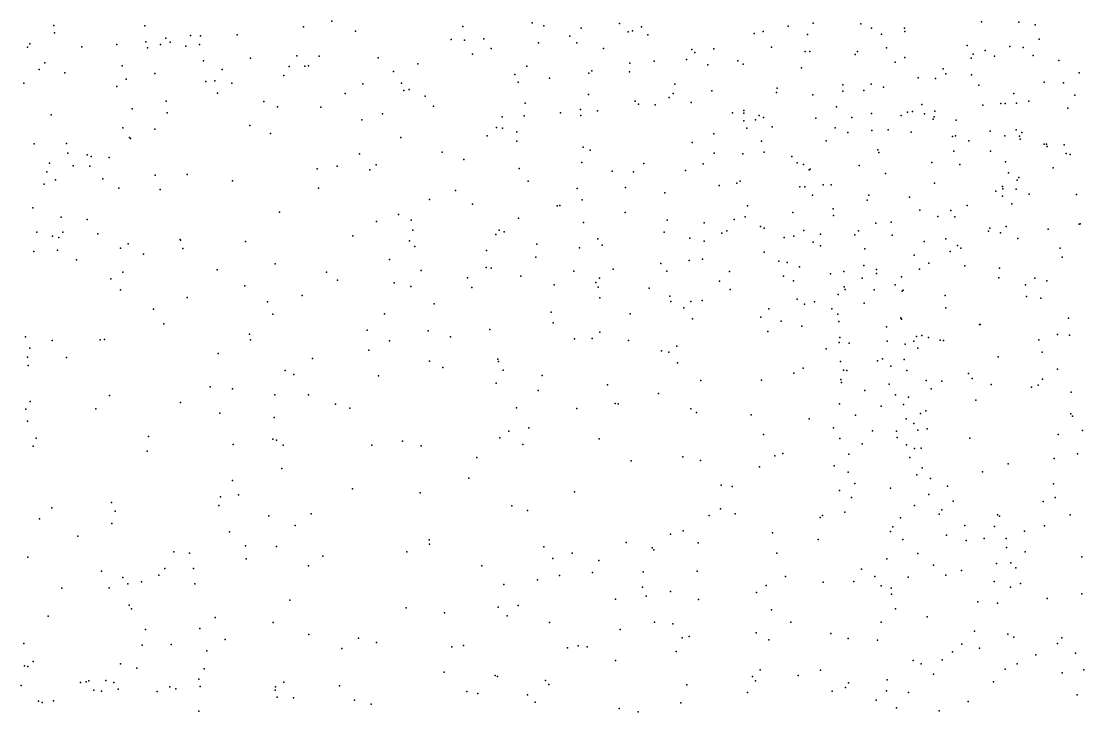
# Model space of a CAD drawing. Header units: metres. Extents: x -25 to 25, y -27.7 to 27.8.
# Drawn here: x 12.197 to 14.858, y 8.691 to 10.421 of the extents above; entities that cross this region are included whole.
import ezdxf

# ---------------------------------------------------------------- set-up
doc = ezdxf.new("R2010")
doc.units = ezdxf.units.M

msp = doc.modelspace()

# ---------------------------------------------------------------- linework, layer by layer
for p in [(12.2786, 10.4102, -6.4939), (12.5064, 10.4096, -11.9055), (12.9037, 10.4069, 17.9036), (12.975, 10.4208, -8.191), (13.303, 10.4074, -16.1923), (13.4765, 10.4171, -18.7278), (13.5058, 10.4095, 4.3593), (13.6949, 10.4149, -6.3949), (13.7501, 10.4067, 11.5147), (14.1172, 10.4084, -8.0532), (14.1798, 10.4159, 5.3102), (14.2997, 10.4142, -14.5998), (14.3267, 10.4035, 11.1832), (14.6017, 10.4191, -11.4215), (14.695, 10.4189, 11.8646), (14.7365, 10.4114, 7.4021), (12.2801, 10.3914, 10.4965), (12.5588, 10.378, -16.73), (12.6212, 10.3854, -7.3447), (12.6462, 10.3842, -10.002), (12.7375, 10.387, 9.3352), (13.0345, 10.396, 18.0378), (13.5706, 10.3832, -14.5429), (13.5993, 10.4033, -13.0005), (13.7172, 10.3943, 19.1656), (13.7277, 10.3964, 4.6348), (13.7661, 10.387, 11.1439), (14.0324, 10.3901, -17.5334), (14.0553, 10.3951, 5.7847), (14.1657, 10.3877, 5.5458), (14.351, 10.3886, -14.84), (14.4089, 10.4033, -8.8295), (14.4097, 10.3951, 6.6521), (12.2127, 10.356, -8.1384), (12.219, 10.3642, -6.7018), (12.349, 10.3563, 10.3462), (12.4362, 10.3629, -8.294), (12.5091, 10.3695, -11.4721), (12.5129, 10.3539, -21.8473), (12.5459, 10.3629, -11.0482), (12.5696, 10.3682, -9.1308), (12.6093, 10.358, -9.6082), (12.6438, 10.3624, -10.8277), (13.2741, 10.3751, -21.4109), (13.3071, 10.3734, -19.5811), (13.3555, 10.3767, 18.5424), (13.3739, 10.3522, 4.4295), (13.4922, 10.3669, 11.3962), (13.5885, 10.367, -12.5694), (13.6548, 10.3524, -6.0597), (13.9313, 10.3514, -12.2661), (14.0757, 10.3562, -17.1541), (14.3636, 10.3544, 11.713), (14.5655, 10.3604, -16.8274), (14.6726, 10.3574, -5.6098), (14.7063, 10.3548, 19.5219), (14.7462, 10.3756, 11.3319), (12.7708, 10.3286, -15.8003), (12.8871, 10.3342, 4.4676), (12.9433, 10.3333, -16.6417), (13.0907, 10.3294, -6.8501), (13.327, 10.3383, -14.851), (13.8632, 10.3248, 11.6128), (13.8764, 10.3497, 19.2881), (13.8836, 10.3423, -5.7239), (14.16, 10.3453, -5.5759), (14.1718, 10.3447, 6.3678), (14.2851, 10.3374, 14.9622), (14.2915, 10.3448, 4.0934), (14.4101, 10.33, 14.6841), (14.5755, 10.3281, 14.3822), (14.5811, 10.3384, 13.8376), (14.6111, 10.3473, 14.1536), (14.6347, 10.3333, 7.0782), (14.7309, 10.3354, 13.5331), (12.2419, 10.3003, 9.2069), (12.2559, 10.3165, 4.1768), (12.4496, 10.3088, 10.1136), (12.6533, 10.3215, -8.3073), (12.7005, 10.3003, -16.044), (12.8679, 10.3073, -7.4474), (12.907, 10.308, -19.2277), (12.9163, 10.3095, -7.2105), (13.19, 10.3145, -19.002), (13.463, 10.3085, -7.7093), (13.7207, 10.3155, -15.8517), (13.7823, 10.3207, -13.2759), (13.9162, 10.3113, 11.1129), (13.9914, 10.3216, -15.7079), (14.0047, 10.3133, -14.2044), (14.1506, 10.3042, 11.0931), (14.3852, 10.3181, -11.9446), (14.5055, 10.3019, 19.4898), (14.795, 10.3228, -16.9114), (12.3059, 10.2916, 3.758), (12.46, 10.2754, -16.5268), (12.5316, 10.2897, 9.309), (12.6817, 10.2715, 9.5199), (12.8547, 10.285, -8.0826), (13.1289, 10.2947, 18.1617), (13.4329, 10.2878, -6.4093), (13.52, 10.2782, 11.2536), (13.6186, 10.2911, 19.038), (13.6262, 10.2966, 4.4603), (13.7206, 10.2941, -21.0768), (14.4434, 10.2792, -14.494), (14.4866, 10.2776, -5.3897), (14.5122, 10.2889, -9.3545), (14.5769, 10.2867, 11.2517), (14.8462, 10.2915, 15.3158), (12.2039, 10.2661, -7.4111), (12.4364, 10.2574, -8.1022), (12.6597, 10.2698, 9.6726), (12.7245, 10.2661, 17.711), (13.0528, 10.2641, -16.3729), (13.1492, 10.2653, -19.4808), (13.1554, 10.2469, -7.7372), (13.1685, 10.2502, 3.9808), (13.4413, 10.2685, -6.1129), (13.834, 10.2633, 4.6754), (13.9263, 10.2463, 5.9984), (14.0901, 10.2532, 4.9652), (14.2547, 10.2458, -17.6359), (14.2548, 10.2619, -17.937), (14.3068, 10.2477, -8.1926), (14.3257, 10.263, -17.0945), (14.3562, 10.2555, -15.2651), (14.5953, 10.2606, -11.6696), (14.7586, 10.2684, 7.2299), (14.8068, 10.2667, 4.2555), (12.56, 10.2207, 17.5229), (12.6882, 10.2409, -7.9332), (12.8048, 10.22, 3.8676), (13.008, 10.2402, 3.9124), (13.209, 10.2335, 18.306), (13.618, 10.2376, -5.8329), (13.7346, 10.2206, -18.6197), (13.8192, 10.2301, -12.9928), (13.83, 10.2395, -12.502), (14.088, 10.2424, -13.8816), (14.179, 10.2367, 11.6721), (14.6828, 10.2395, 13.6861), (14.7206, 10.2207, -9.5929), (14.8355, 10.2359, 11.3153), (12.4749, 10.2011, -9.6961), (12.5622, 10.1914, 3.8247), (12.8389, 10.2062, -21.7661), (12.9475, 10.2058, -16.1755), (13.2291, 10.2084, -16.0113), (13.4592, 10.2152, 18.75), (13.5478, 10.1915, -14.7814), (13.5977, 10.1998, -19.4869), (13.6399, 10.1967, 11.1666), (13.7426, 10.2131, 19.1461), (13.7842, 10.2112, -14.558), (13.8745, 10.217, -7.7077), (13.9782, 10.1912, -18.414), (14.0068, 10.1907, -13.5102), (14.0069, 10.1972, 5.8266), (14.2384, 10.206, 19.3986), (14.4162, 10.193, -8.7868), (14.4288, 10.1946, -20.5905), (14.4522, 10.2124, -9.0671), (14.4849, 10.1956, -15.0231), (14.6049, 10.2108, 15.1657), (14.6505, 10.2146, 14.2829), (14.6614, 10.2149, 13.9219), (14.6895, 10.2155, -11.4864), (14.8179, 10.2029, -14.0219), (12.272, 10.1867, -6.3135), (13.0499, 10.1742, -15.7692), (13.1018, 10.1892, -7.3891), (13.4011, 10.181, -15.2922), (13.4568, 10.1839, -15.0874), (13.5986, 10.1849, 11.5034), (14.0066, 10.1713, 11.6653), (14.0362, 10.1736, 4.1029), (14.0453, 10.1843, 19.3155), (14.056, 10.18, 6.2858), (14.1868, 10.1777, 5.4303), (14.2771, 10.1797, 11.077), (14.3267, 10.1896, -17.3937), (14.4004, 10.1848, -8.4516), (14.4592, 10.1889, 14.7346), (14.4806, 10.1756, -17.6775), (14.4831, 10.1815, -20.3169), (14.538, 10.173, -17.9291), (12.4513, 10.1536, -10.1215), (12.532, 10.1507, 9.5457), (12.7699, 10.16, 4.4035), (12.8209, 10.1393, 17.7846), (13.3874, 10.155, 4.1098), (13.4023, 10.1531, -19.0718), (13.4384, 10.1438, -21.3804), (13.9313, 10.1387, -13.1756), (14.0142, 10.1528, -19.6111), (14.0777, 10.1563, 11.07), (14.2353, 10.1542, -5.3837), (14.2672, 10.1421, -20.8374), (14.3268, 10.1475, 11.679), (14.3679, 10.1489, -12.1555), (14.4258, 10.1431, -18.3173), (14.6235, 10.1453, -5.6484), (14.6883, 10.1484, -5.884), (14.7028, 10.1418, 14.0672), (12.2294, 10.114, -11.6811), (12.3105, 10.1148, 10.0843), (12.4682, 10.1294, -10.3711), (12.4703, 10.127, 17.369), (13.1477, 10.1293, -6.7945), (13.3637, 10.1341, 4.3165), (13.4384, 10.1202, 11.4267), (13.8772, 10.1167, 11.1329), (14.0511, 10.1203, -12.4722), (14.2126, 10.1209, 5.15), (14.5294, 10.1318, 11.7154), (14.5366, 10.1336, -17.1127), (14.5697, 10.1214, 3.982), (14.6605, 10.1338, 11.2029), (14.6965, 10.1329, 6.9768), (14.6985, 10.1258, -14.1769), (14.7589, 10.113, 15.1517), (14.7644, 10.1125, 13.7788), (14.8084, 10.1114, 7.1112), (12.3141, 10.09, 9.4073), (12.3622, 10.0858, -10.9134), (13.0445, 10.0885, -6.3843), (13.2512, 10.0928, -15.6733), (13.6043, 10.1053, -18.8994), (13.6219, 10.098, 4.3365), (13.932, 10.0901, 4.637), (14.0039, 10.0886, -15.4642), (14.0575, 10.0927, 4.7616), (14.342, 10.0988, 3.9647), (14.3446, 10.0917, 6.5442), (14.5324, 10.0955, -14.7353), (14.6244, 10.0955, 19.4769), (14.7664, 10.1072, 11.838), (14.8136, 10.0897, -6.3523), (14.8236, 10.0874, -7.0696), (12.2681, 10.0655, 2.843), (12.3273, 10.0582, -21.9711), (12.3689, 10.0579, 17.1944), (12.3723, 10.0824, 3.8752), (12.4173, 10.0794, -10.6517), (12.9878, 10.058, 4.3797), (13.0855, 10.0614, -6.5906), (13.3054, 10.0747, 18.5836), (13.6007, 10.0673, -7.6162), (13.7564, 10.0641, -15.6899), (13.9045, 10.0638, -5.726), (14.1266, 10.0819, -7.8378), (14.1402, 10.0658, 6.3824), (14.1561, 10.062, -13.6947), (14.2952, 10.0594, 19.3643), (14.4772, 10.0666, 11.1064), (14.5473, 10.062, -12.056), (14.6616, 10.0685, -17.6739), (12.2614, 10.0438, 3.2488), (12.5322, 10.0355, 3.8822), (12.6122, 10.0368, -21.9293), (12.9383, 10.0507, 3.8981), (13.0697, 10.0484, 18.1163), (13.4438, 10.0518, -19.3133), (13.6772, 10.0456, 19.0776), (13.7301, 10.0435, 11.6285), (13.8602, 10.0471, 6.039), (14.1706, 10.0488, 5.5269), (14.1726, 10.0505, 11.6721), (14.3614, 10.039, -19.9064), (14.6695, 10.0407, -6.0904), (14.7811, 10.0532, -6.732), (12.2549, 10.0131, 3.9928), (12.2826, 10.0238, -11.1368), (12.4018, 10.026, 9.8642), (12.7263, 10.0209, 3.882), (13.4666, 10.0205, 4.1542), (13.7106, 10.0044, -14.7472), (13.9448, 10.009, -7.7), (13.9892, 10.0156, -12.9708), (13.9974, 10.02, -12.7549), (14.147, 10.0057, 3.9471), (14.1593, 10.0062, -14.2894), (14.205, 10.0111, -18.5736), (14.2254, 10.0113, -14.0625), (14.4844, 10.0149, 19.41), (14.654, 10.0066, 15.0344), (14.6913, 10.0228, 6.8575), (14.6954, 10.0296, -9.4923), (12.4414, 10.0026, 9.672), (12.545, 9.999, 4.2507), (12.9416, 10.003, 17.8922), (13.2846, 9.9968, -7.1059), (13.5892, 10.002, -14.9859), (13.8086, 9.9913, 19.1804), (14.1787, 9.9848, -15.244), (14.3198, 9.9848, 11.0629), (14.4212, 9.9801, -8.8483), (14.6376, 9.9948, -17.2435), (14.654, 9.983, 11.1711), (14.6555, 10.0009, -18.3741), (14.6882, 10.0005, 14.4618), (14.721, 9.9875, -6.5226), (14.8399, 9.9865, 7.0046), (12.2265, 9.9534, 10.0185), (13.2198, 9.9742, 18.488), (13.3269, 9.9625, 4.1978), (13.5391, 9.9582, -15.3125), (13.5455, 9.9594, -6.0941), (13.6018, 9.9737, 4.0748), (14.0156, 9.9587, -18.6645), (14.2305, 9.9512, 5.4079), (14.3155, 9.9729, -12.3769), (14.5656, 9.9596, 14.8732), (14.6773, 9.9635, 11.7761), (12.2973, 9.9301, -9.8936), (12.8442, 9.9422, 17.7255), (13.1414, 9.9369, 3.9425), (13.4424, 9.9272, 11.4036), (13.7095, 9.9417, -19.049), (14.0103, 9.9311, 19.2666), (14.1294, 9.9414, 11.1194), (14.231, 9.9344, -13.8594), (14.4473, 9.9478, -9.164), (14.4922, 9.9321, -18.6106), (14.5253, 9.9465, 3.8284), (14.5346, 9.9305, -5.8176), (12.3623, 9.924, 3.9418), (13.0867, 9.9188, 18.2721), (13.1734, 9.9227, -6.2665), (13.6054, 9.9165, 11.5042), (13.8149, 9.9229, 3.9134), (13.9075, 9.916, -5.9277), (13.9824, 9.9238, 5.8033), (14.048, 9.9064, 6.3286), (14.0574, 9.9027, -13.1959), (14.3373, 9.9153, -15.1227), (14.3752, 9.9174, 6.5214), (14.6223, 9.9025, 14.7165), (14.6633, 9.9066, -6.9581), (14.7684, 9.8998, 19.486), (14.8465, 9.9122, -17.5369), (14.849, 9.9137, -12.0908), (12.236, 9.8927, -11.3452), (12.2752, 9.8821, 9.839), (12.291, 9.8795, -10.7145), (12.3013, 9.8925, 3.7033), (12.3887, 9.8885, 2.7217), (12.5948, 9.8743, 3.136), (12.596, 9.8728, 17.3028), (13.0273, 9.8835, 18.1235), (13.1778, 9.8972, -21.8136), (13.3853, 9.887, 18.8756), (13.3943, 9.8971, -21.6369), (13.4064, 9.8935, -7.4296), (13.6409, 9.8758, 19.1209), (13.8072, 9.8926, 11.3148), (13.871, 9.8775, -15.5123), (13.9513, 9.8903, -14.5643), (13.9642, 9.8961, 11.2695), (14.108, 9.879, -5.7625), (14.1319, 9.8825, -19.5627), (14.1565, 9.8964, 5.6085), (14.1988, 9.8878, 4.7116), (14.2844, 9.8855, 19.3278), (14.2935, 9.896, 3.7996), (14.3779, 9.8847, -20.7284), (14.5125, 9.8756, -14.9539), (14.6194, 9.895, 6.6117), (14.649, 9.8905, -12.1789), (14.693, 9.8762, -7.2332), (12.2881, 9.8476, -10.2699), (12.4456, 9.8522, 4.0061), (12.4646, 9.8633, 3.3623), (12.602, 9.8517, 3.9306), (12.7586, 9.8694, 17.5318), (13.1695, 9.871, -6.5025), (13.183, 9.8562, 3.252), (13.3621, 9.8464, 3.3667), (13.4886, 9.8628, 19.0131), (13.5948, 9.8536, 3.8524), (13.6522, 9.8602, -21.2902), (13.9073, 9.8703, 11.5067), (14.1802, 9.8671, -13.5659), (14.1987, 9.8578, 11.6117), (14.3092, 9.8511, 11.2139), (14.4582, 9.8692, -8.3859), (14.5415, 9.8592, -14.7358), (14.5502, 9.8524, -6.1939), (14.799, 9.8524, -14.0682), (12.229, 9.8437, 2.5066), (12.3356, 9.823, 16.9816), (12.5033, 9.8373, 17.1593), (13.119, 9.8237, 18.4368), (13.4859, 9.8299, -15.5278), (13.8693, 9.8218, 2.6097), (13.903, 9.825, 2.0811), (14.0579, 9.8424, 11.4105), (14.0941, 9.8196, 2.4067), (14.4335, 9.8347, -20.0553), (14.5232, 9.8437, 6.4916), (14.804, 9.8297, 3.9113), (12.4516, 9.7924, 3.586), (12.6877, 9.7984, 3.3537), (12.8331, 9.813, -21.9545), (12.9615, 9.7922, 3.9274), (13.1987, 9.7967, 3.0225), (13.3615, 9.8038, 3.6935), (13.374, 9.8022, -6.9686), (13.5808, 9.795, 3.6476), (13.6791, 9.7995, -6.1975), (13.7984, 9.8137, 3.727), (13.8137, 9.795, 19.2512), (13.9709, 9.7938, 6.1978), (14.1155, 9.8164, -14.4122), (14.1458, 9.8057, -20.954), (14.2568, 9.7939, 6.3628), (14.3067, 9.8092, -19.7156), (14.3388, 9.7987, -8.0524), (14.4461, 9.7998, -5.9718), (14.4698, 9.8146, -20.3247), (14.5598, 9.8085, -6.483), (14.6469, 9.8025, -14.2764), (12.4213, 9.7756, 4.0061), (12.9889, 9.7724, 3.4394), (13.1309, 9.7656, 3.9644), (13.315, 9.7782, -6.7087), (13.4484, 9.7819, 4.1257), (13.6356, 9.7666, 3.2262), (13.6451, 9.7775, -14.9765), (13.9456, 9.7699, -6.1076), (14.1056, 9.7826, -5.958), (14.1309, 9.7704, 4.5399), (14.2237, 9.788, -18.8262), (14.3032, 9.7772, -5.6923), (14.339, 9.7886, 11.4495), (14.4017, 9.7806, -8.9979), (14.6454, 9.7783, 11.6742), (14.7349, 9.7774, 14.6289), (14.7657, 9.7702, -7.6041), (12.4458, 9.7483, -21.986), (12.7569, 9.7583, 4.0565), (13.173, 9.7566, 3.5958), (13.3256, 9.7538, 18.9526), (13.5318, 9.7602, -7.5552), (13.6417, 9.7545, -15.7379), (13.7695, 9.7519, 2.2782), (13.9723, 9.7485, -19.0116), (14.2577, 9.7554, -14.0498), (14.2602, 9.7487, -19.376), (14.3328, 9.7484, -12.5449), (14.3856, 9.7604, 3.6164), (14.4027, 9.7448, 5.2083), (14.4058, 9.7472, 6.3582), (14.7122, 9.7609, 19.4475), (12.613, 9.729, 17.1655), (12.8137, 9.7178, 17.5124), (12.9003, 9.7341, 17.7552), (13.2311, 9.7127, 4.0134), (13.6462, 9.7278, 2.6255), (13.8209, 9.7325, -21.1426), (13.8238, 9.7189, 2.9689), (13.8735, 9.7187, -14.6891), (13.9022, 9.7214, 4.3699), (14.1398, 9.7245, 19.326), (14.1586, 9.7118, 3.5433), (14.1832, 9.718, 2.0358), (14.2424, 9.7363, -13.776), (14.308, 9.7146, 5.5234), (14.5106, 9.7342, -18.8289), (14.7143, 9.731, 6.4045), (14.7503, 9.7272, 14.7908), (12.528, 9.6997, 17.0203), (12.8269, 9.6867, 3.6995), (13.1071, 9.6875, 2.8496), (13.5244, 9.6918, 19.1707), (13.7217, 9.6878, -7.6574), (13.8562, 9.703, 3.4538), (14.0689, 9.7006, 5.8794), (14.2266, 9.7003, -19.1715), (14.242, 9.6867, 2.252), (14.5121, 9.7026, -9.3274), (12.5543, 9.6628, 2.6066), (13.5289, 9.6653, -21.6335), (13.8781, 9.6752, 3.1838), (14.0495, 9.6799, 2.8668), (14.0998, 9.6696, -13.0885), (14.2443, 9.6688, -20.8127), (14.3996, 9.678, 19.3701), (14.401, 9.6743, -20.5463), (14.597, 9.6611, 6.296), (14.5984, 9.6615, -1.6929), (14.8195, 9.677, -9.5398), (12.7688, 9.6373, 17.3022), (13.0637, 9.6469, 18.5721), (13.2164, 9.6451, 18.9167), (13.3706, 9.6484, 4.1143), (13.6456, 9.6417, 19.2625), (14.0663, 9.6436, -7.8196), (14.1518, 9.6574, -13.4), (14.3637, 9.6554, -18.959), (14.4526, 9.6333, -19.8281), (14.7917, 9.6359, -13.9606), (14.8219, 9.6341, -1.1083), (12.2077, 9.63, 4.107), (12.2745, 9.6207, 16.6953), (12.3944, 9.6227, 16.8125), (12.4053, 9.6237, 4.0946), (12.7709, 9.6224, 2.6754), (13.1193, 9.6205, 18.7621), (13.2722, 9.6299, 2.7207), (13.5828, 9.6251, 2.425), (13.6271, 9.6262, 4.2333), (13.7174, 9.6214, 2.1096), (13.8385, 9.6069, -15.3713), (14.2454, 9.6163, 5.7341), (14.2471, 9.629, 2.5045), (14.2703, 9.6148, -14.9871), (14.3652, 9.6192, -6.3373), (14.411, 9.6116, 4.8662), (14.432, 9.6196, -20.0813), (14.4389, 9.6314, 5.0557), (14.4694, 9.6282, 3.3936), (14.4982, 9.6218, -19.5227), (14.5065, 9.6213, -7.0427), (14.7451, 9.6225, -12.2973), (12.2128, 9.5792, -10.7915), (12.2186, 9.6019, -10.3008), (12.6902, 9.5883, 17.0861), (13.0677, 9.5966, 4.0142), (13.8004, 9.5951, -14.8572), (13.8184, 9.5916, 19.3317), (14.2126, 9.5999, 3.1263), (14.4426, 9.6018, -6.6566), (14.6432, 9.5804, -19.1816), (14.754, 9.5916, -18.9964), (12.2147, 9.5583, -11.4168), (12.3101, 9.5781, 2.4408), (12.9266, 9.5759, 18.0434), (13.2198, 9.5693, 4.0702), (13.2529, 9.5534, 19.036), (13.3903, 9.574, -6.607), (13.392, 9.5683, 19.1626), (13.8408, 9.5652, 4.3269), (14.2488, 9.5684, 4.5799), (14.3411, 9.5702, -8.1585), (14.3536, 9.5748, -1.7759), (14.3746, 9.5566, 2.0066), (14.4078, 9.5736, 6.1199), (12.8581, 9.5457, 17.5252), (12.8794, 9.5358, 17.6924), (13.0919, 9.5328, 2.6281), (13.4037, 9.547, -6.826), (13.5014, 9.5334, -7.4132), (14.1316, 9.5389, 4.4624), (14.1555, 9.5517, 19.4024), (14.2565, 9.547, -14.09), (14.2647, 9.5461, 2.8662), (14.4149, 9.546, -8.8869), (14.5695, 9.5383, -7.603), (14.5782, 9.5261, -14.3168), (14.7921, 9.5493, 3.4779), (12.6699, 9.5053, 4.0734), (12.7263, 9.5002, -22.0145), (13.3864, 9.5139, 2.5085), (13.6651, 9.5104, -6.455), (13.8992, 9.5205, -15.055), (14.0508, 9.522, -20.9174), (14.2497, 9.5238, -13.8134), (14.2511, 9.5158, 1.7201), (14.3704, 9.512, 19.4167), (14.4635, 9.5208, 5.3161), (14.4761, 9.5, -7.4014), (14.5022, 9.5196, -12.4578), (14.626, 9.5106, -19.7192), (14.7272, 9.5039, -0.9544), (14.7437, 9.509, -7.8668), (14.7549, 9.5241, -1.8371), (12.4182, 9.4836, 16.6424), (12.8319, 9.4852, 17.2399), (12.9166, 9.4852, 4.0385), (13.4919, 9.496, 19.2604), (13.7925, 9.4884, -21.1828), (14.3094, 9.4956, 5.8969), (14.3865, 9.485, 2.282), (14.4189, 9.4795, -8.5163), (14.8265, 9.4916, -13.5684), (12.2086, 9.4488, -11.1218), (12.2195, 9.4684, 4.1406), (12.3842, 9.4495, 4.1452), (12.5962, 9.4658, 16.7514), (12.9844, 9.4612, 18.5376), (13.02, 9.4515, 18.7017), (13.4373, 9.4525, -7.0489), (13.588, 9.4505, -21.6249), (13.6847, 9.4631, -15.6431), (13.6921, 9.4621, 19.3482), (13.8736, 9.4501, 1.7492), (14.2462, 9.4627, -12.7608), (14.3508, 9.4562, 5.7454), (14.4061, 9.4609, 5.577), (14.5874, 9.472, 19.4228), (12.2124, 9.4192, -21.8702), (12.6944, 9.4394, 2.5336), (12.8305, 9.4279, 17.8595), (13.8881, 9.441, 19.4192), (14.0248, 9.4352, -6.4723), (14.1701, 9.4251, -1.5782), (14.2866, 9.4337, -1.3238), (14.413, 9.425, -1.1425), (14.449, 9.4379, 1.828), (14.4626, 9.4447, 4.9946), (14.8255, 9.437, -0.7689), (14.8293, 9.4319, -19.5142), (13.4178, 9.394, -15.5407), (13.4681, 9.4024, 2.3198), (14.2313, 9.4025, 19.4546), (14.3288, 9.3952, -8.2896), (14.3887, 9.3937, 4.78), (14.4325, 9.413, -14.5891), (14.4422, 9.3963, -20.2097), (14.4654, 9.3996, 2.9942), (14.855, 9.3953, 6.1951), (12.2346, 9.3761, -10.7272), (12.5159, 9.3807, -21.9505), (12.8275, 9.3739, 18.151), (12.8367, 9.3715, 17.4714), (13.1515, 9.3692, 2.4881), (13.3956, 9.3776, -15.8804), (13.6444, 9.375, 2.1328), (14.0559, 9.3857, 4.4301), (14.2468, 9.3757, 4.5894), (14.3904, 9.3781, -7.0156), (14.5728, 9.3761, -1.9424), (14.7935, 9.3858, -8.7487), (12.2266, 9.356, 16.4083), (12.5122, 9.3439, 16.5582), (12.7276, 9.3607, 16.7414), (12.8526, 9.3589, 18.3176), (13.0749, 9.3591, 4.104), (13.1989, 9.3574, -21.9557), (13.4529, 9.3608, -6.7295), (14.3032, 9.3619, -6.6529), (14.4137, 9.3597, 19.4534), (14.4337, 9.3502, -8.7323), (14.4508, 9.3515, -9.039), (13.3377, 9.3281, 4.1782), (13.7243, 9.3196, 19.418), (13.8537, 9.3296, -7.6928), (13.8982, 9.3205, -20.9821), (14.0843, 9.332, -12.9448), (14.1039, 9.3377, -13.422), (14.2698, 9.3362, -14.1214), (14.4221, 9.3281, 5.8227), (14.784, 9.3259, -8.4432), (14.8422, 9.3369, 3.2734), (12.8495, 9.3007, 18.4643), (14.0455, 9.3049, -1.215), (14.2324, 9.307, -13.7018), (14.2679, 9.2913, -1.009), (14.4535, 9.3024, 5.5195), (14.6039, 9.2925, 5.9691), (14.6687, 9.3118, -13.4919), (12.7263, 9.2701, 18.0062), (13.3182, 9.2763, 19.1974), (14.2845, 9.2626, -14.5044), (14.44, 9.2846, -13.8906), (14.474, 9.2754, 5.2948), (14.7818, 9.2619, 6.0767), (12.7409, 9.2344, 18.2379), (13.0266, 9.2498, 18.878), (13.196, 9.2397, 19.0909), (13.5827, 9.2417, 19.369), (13.9499, 9.2591, -6.6547), (13.977, 9.2556, -1.6928), (14.2458, 9.2457, -8.0979), (14.374, 9.251, -7.2625), (14.4699, 9.2355, -0.7798), (14.5165, 9.2559, -14.2365), (12.4233, 9.215, 2.5672), (12.6918, 9.2079, 16.5846), (12.6964, 9.2296, 4.1079), (13.426, 9.2067, 4.2563), (14.2765, 9.2277, 4.6849), (14.434, 9.2077, 5.6875), (14.5306, 9.2187, 2.5422), (14.7558, 9.2178, -9.8624), (14.7862, 9.2276, -1.8627), (12.2741, 9.2019, 4.1654), (12.4325, 9.1933, 4.1516), (12.8167, 9.1817, 17.2679), (12.9231, 9.1869, 16.9824), (13.4645, 9.1951, 2.3659), (13.9198, 9.1823, 4.447), (13.9479, 9.1997, 19.4945), (13.9849, 9.1873, -13.1044), (14.2035, 9.1829, 19.504), (14.2594, 9.1908, -6.8034), (14.4955, 9.1859, -7.7393), (14.5021, 9.197, 5.8422), (14.6421, 9.1845, -12.3508), (14.6465, 9.1808, 2.1844), (14.8239, 9.1843, 19.4499), (12.243, 9.1746, 16.3162), (12.4238, 9.1626, 16.4075), (12.8828, 9.158, 18.7199), (14.1977, 9.1778, -12.7379), (14.3801, 9.154, -7.501), (14.3991, 9.1771, 19.4851), (14.5601, 9.1579, -9.0995), (14.6343, 9.1548, -9.6792), (14.7592, 9.157, -8.3007), (12.339, 9.1312, -11.0073), (12.7182, 9.1414, 18.3986), (13.8229, 9.1357, -21.074), (13.8543, 9.1442, -7.5562), (14.0783, 9.1394, 4.5527), (14.3737, 9.143, -13.687), (14.5139, 9.1332, -13.5067), (14.7097, 9.1432, 2.9382), (12.759, 9.1066, 2.6161), (12.8366, 9.1049, 4.0962), (13.2182, 9.1216, -15.7486), (13.2198, 9.1112, 2.4858), (13.506, 9.1039, -15.6835), (13.712, 9.115, -6.7887), (13.7769, 9.1018, 4.4322), (13.892, 9.1145, 2.0217), (14.1926, 9.1227, 1.7338), (14.4045, 9.1225, -12.468), (14.5633, 9.12, -8.8624), (14.6084, 9.125, 1.8289), (14.6639, 9.1248, -13.3172), (14.6645, 9.1029, -20.1363), (12.2137, 9.0784, 2.5635), (12.5796, 9.0918, 16.4544), (12.6186, 9.0881, 17.493), (12.76, 9.0739, 18.5761), (12.9525, 9.081, -21.9433), (13.163, 9.0917, 4.1566), (13.5284, 9.0754, -7.2246), (13.5767, 9.0881, -21.5693), (13.7812, 9.0968, -1.6282), (14.0889, 9.0887, -1.9189), (14.3645, 9.0744, -7.0675), (14.4423, 9.0874, 5.2464), (14.7107, 9.0915, -10.5735), (14.8531, 9.0793, 6.0598), (12.5565, 9.0501, 18.0098), (12.6283, 9.0497, -21.8569), (12.9162, 9.0569, 16.7086), (13.3506, 9.0569, 19.2415), (13.6435, 9.0703, -1.4233), (14.3015, 9.0481, 19.5119), (14.4814, 9.0581, -8.6439), (14.6394, 9.0625, -10.0459), (14.6751, 9.064, -10.2668), (14.6878, 9.0513, 5.9196), (12.3981, 9.0436, -11.3967), (12.4518, 9.0275, 4.1367), (12.5419, 9.033, 17.6231), (13.4903, 9.0213, 19.337), (13.5449, 9.032, -7.016), (13.6273, 9.0396, -1.0918), (13.7543, 9.0416, 19.4731), (13.8899, 9.0434, -0.9728), (14.1113, 9.0295, 4.6693), (14.335, 9.03, -7.9299), (14.4177, 9.0282, 5.5035), (14.5124, 9.0335, 19.4763), (14.5517, 9.0453, -9.5139), (12.2989, 9.0008, -11.7462), (12.4172, 9.0019, -11.166), (12.4641, 9.0119, -21.7283), (12.498, 9.0162, 2.6542), (12.6319, 9.0112, 18.3889), (13.4059, 9.0097, -21.7454), (13.7525, 9.0036, -7.3942), (14.0627, 9.007, -7.5779), (14.2051, 9.0158, -12.5814), (14.2822, 9.017, 4.8816), (14.3501, 9.0063, 5.0281), (14.3758, 9.0005, -0.7256), (14.6335, 9.0173, -1.8458), (14.6746, 9.0034, -8.06), (14.6997, 9.0122, -8.6317), (12.8698, 8.9706, 17.0296), (13.6848, 8.9729, 2.3427), (13.7623, 8.9804, -13.0578), (13.8231, 8.9927, -1.8268), (13.8932, 8.9724, 4.5865), (14.038, 8.9899, -6.8804), (14.3762, 8.9855, -7.2963), (14.7663, 8.9744, -9.0823), (14.8527, 8.9861, -19.9632), (12.4671, 8.9581, 16.3731), (12.4733, 8.9487, 17.8773), (13.1607, 8.9513, -21.859), (13.3917, 8.9532, 4.3099), (13.4416, 8.957, -15.8448), (14.0755, 8.9463, 1.8593), (14.3862, 8.9493, 5.3677), (14.5923, 8.9665, -20.282), (14.642, 8.9632, -9.2918), (12.2643, 8.9304, -21.4413), (12.6827, 8.9271, 18.5778), (12.8278, 8.9144, 16.5542), (13.257, 8.9388, 19.1732), (13.4138, 8.9312, -1.1873), (13.5197, 8.9151, 4.4139), (13.7827, 8.9153, -7.0051), (14.124, 8.9155, 4.8089), (14.3503, 8.9159, -13.5685), (14.4658, 8.929, -9.8288), (12.5079, 8.8975, 17.4565), (12.6439, 8.8997, 4.0889), (13.6967, 8.8974, 4.5578), (13.8285, 8.9113, -13.3084), (14.0378, 8.8891, -0.8287), (14.2242, 8.8868, -6.9434), (14.5843, 8.8927, -8.4718), (12.2033, 8.8621, -12.0165), (12.7074, 8.8719, 2.6712), (12.9174, 8.8849, 16.898), (13.042, 8.8752, 19.0129), (13.0863, 8.8645, 4.1345), (13.8524, 8.876, -21.0662), (13.8696, 8.8798, -12.7179), (14.069, 8.871, -20.8657), (14.2679, 8.8742, 5.082), (14.3417, 8.8705, 19.5051), (14.5525, 8.8608, -13.3355), (14.6678, 8.8853, -0.586), (14.6828, 8.8778, -8.2701), (14.7919, 8.8621, 7.7147), (14.8031, 8.8763, 1.9308), (12.5001, 8.8579, 18.2801), (12.5722, 8.8592, 18.4167), (12.6615, 8.8433, -21.6874), (12.9997, 8.8493, 2.6126), (13.2751, 8.8536, 4.2373), (13.3047, 8.8572, -1.0181), (13.565, 8.8515, -0.9058), (13.5918, 8.8561, -13.1331), (13.6139, 8.8534, -1.6724), (13.8372, 8.8417, 4.6795), (14.529, 8.8416, -8.0201), (14.597, 8.8503, -12.1247), (14.7376, 8.8336, 5.9174), (14.8371, 8.8376, -12.1174), (12.2272, 8.8173, -0.3018), (12.4456, 8.8112, -0.5756), (13.6853, 8.8197, 19.4617), (14.4304, 8.8199, -10.0886), (14.451, 8.8108, -0.6483), (14.5029, 8.821, -10.396), (14.6908, 8.8111, -10.8127), (12.2055, 8.8065, -10.412), (12.2136, 8.8042, -21.2071), (12.4862, 8.8006, -10.7695), (12.6551, 8.7985, 16.4668), (13.2562, 8.7903, -15.9397), (13.3838, 8.7816, 19.2749), (14.0477, 8.7959, 4.8804), (14.1425, 8.7818, 5.025), (14.1985, 8.7955, -13.6519), (14.4813, 8.7855, 19.4564), (14.6614, 8.798, 19.4137), (14.8039, 8.789, -20.079), (14.8578, 8.7962, -1.8245), (12.1971, 8.7569, 16.2258), (12.3451, 8.7642, 16.3111), (12.3595, 8.7661, -10.5645), (12.366, 8.7687, -12.4311), (12.4086, 8.7698, 17.6263), (12.4289, 8.7644, -12.7423), (12.6421, 8.7725, -0.7631), (12.6455, 8.7542, -12.7263), (12.8547, 8.7652, 4.0814), (12.9938, 8.7557, -21.7106), (13.39, 8.7794, -21.5113), (13.51, 8.7697, -12.7384), (13.5184, 8.7593, 19.3648), (13.8641, 8.7586, -7.1704), (14.0284, 8.7794, -1.8329), (14.0356, 8.7687, 19.5299), (14.2687, 8.7639, -20.611), (14.3654, 8.7707, -12.0587), (14.6316, 8.7664, 5.8187), (12.3786, 8.7452, -12.1817), (12.3984, 8.7427, 17.9587), (12.4398, 8.748, 2.6913), (12.5372, 8.7415, 17.3088), (12.5693, 8.7533, -0.3625), (12.5845, 8.7482, -12.9501), (12.8333, 8.745, -12.8716), (12.8334, 8.7537, 18.8386), (12.838, 8.728, -0.6071), (13.3128, 8.7421, -0.7922), (13.3401, 8.7365, -13.1025), (13.4652, 8.7338, 4.4759), (14.0161, 8.7393, -13.5501), (14.2275, 8.7429, 5.2608), (14.261, 8.7515, -1.8298), (14.3637, 8.7431, -7.5196), (14.4192, 8.7391, -13.4682), (14.8409, 8.7331, 6.0142), (12.2406, 8.7175, 0.2122), (12.2493, 8.7142, -16.0492), (12.2775, 8.7188, 4.1629), (12.8791, 8.726, 16.887), (13.0315, 8.7205, -0.9509), (13.073, 8.7101, -16.035), (13.4843, 8.7154, 2.4736), (13.8492, 8.7133, 4.8577), (14.3378, 8.7204, 5.4906), (14.389, 8.7008, -9.8317), (14.5682, 8.7167, -20.312), (12.6416, 8.6923, -11.3442), (13.6945, 8.6996, -13.2858), (13.7419, 8.6911, -1.7855), (14.4958, 8.6932, -10.6003)]:
    msp.add_point(p)

doc.saveas('drawing.dxf')
